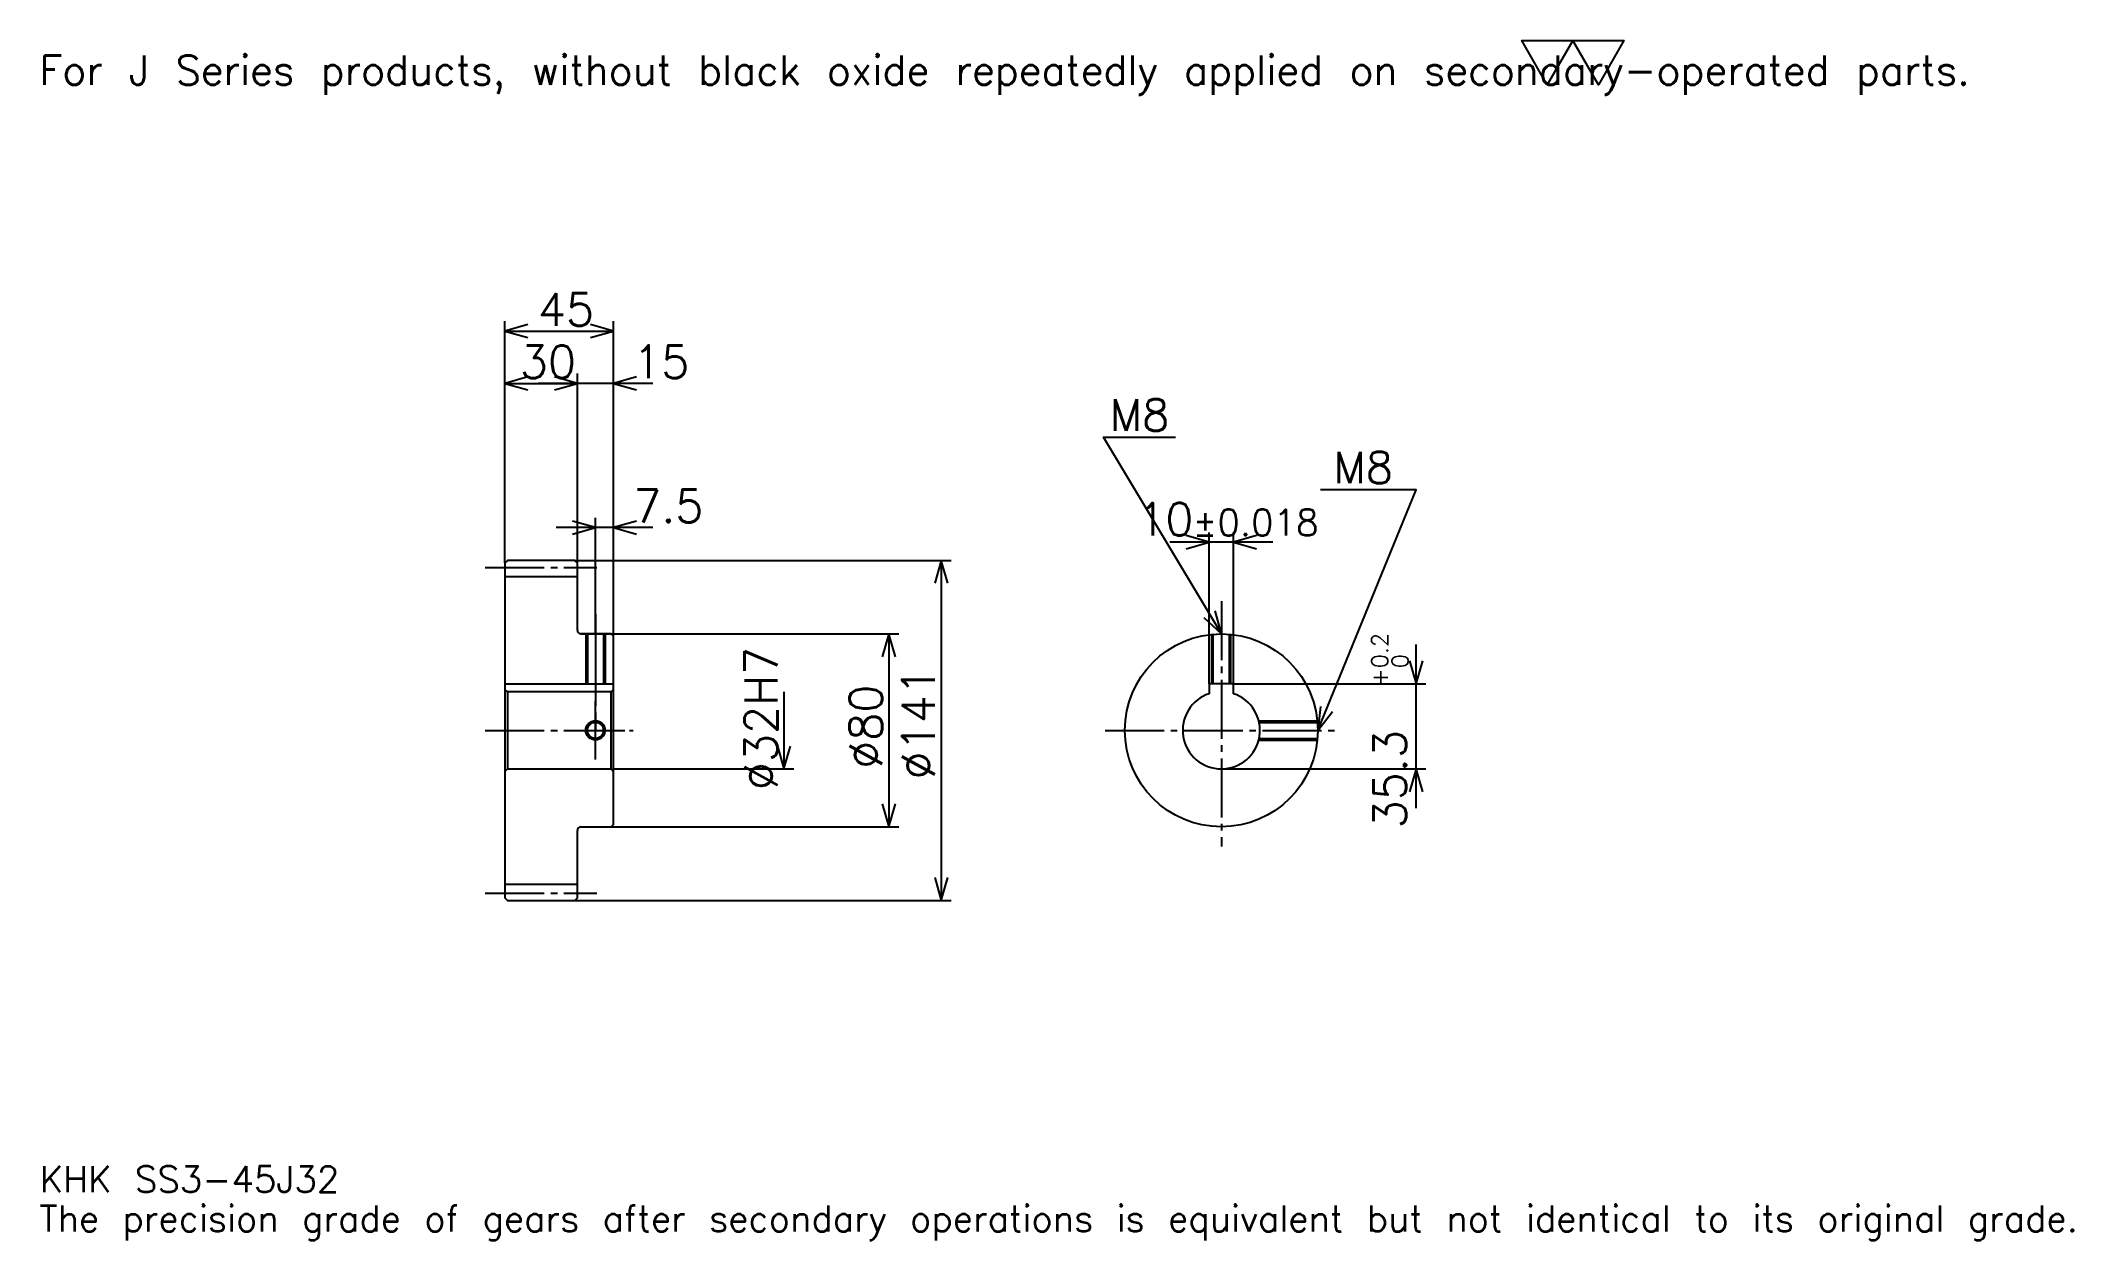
# Model space of a CAD drawing. Extents: x 28 to 870, y 10 to 508.
import ezdxf

# ---------------------------------------------------------------- set-up
doc = ezdxf.new("R2010")
doc.units = 0
doc.linetypes.add('DASHDOT', pattern=[32.608695, 24.456522, -2.717391, 2.717391, -2.717391])
doc.layers.get('0').update_dxf_attribs({"linetype": 'CONTINUOUS'})
doc.layers.add('DASHDOT', color=6, linetype='DASHDOT')
doc.styles.add('KANJI', font='TXT', dxfattribs={"bigfont": 'BIGFONT'})

msp = doc.modelspace()

# ---------------------------------------------------------------- linework, layer by layer
at = {"color": 5}
for p, q in [((220.108688, 291.967407), (220.108688, 391.152161)), ((265.108704, 291.967407), (265.108704, 391.152161)), ((220.108688, 387.076111), (265.108704, 387.076111)), ((220.108688, 365.336975), (250.108688, 365.336975)), ((281.413025, 365.336975), (233.804337, 365.336975)), ((250.108688, 291.967407), (250.108688, 369.413025)), ((281.413025, 305.554352), (241.304337, 305.554352)), ((257.608704, 291.967407), (257.608704, 309.630432)), ((512.065186, 240.767395), (512.065186, 303.586945)), ((522.065186, 240.767395), (522.065186, 303.586945)), ((538.369568, 299.510864), (495.760864, 299.510864)), ((220.108688, 290.967407), (220.108688, 291.967407)), ((249.108688, 291.967407), (265.108704, 291.967407)), ((250.108688, 290.967407), (250.108688, 291.967407)), ((257.608704, 261.467407), (257.608704, 291.967407)), ((257.608704, 261.467407), (257.608704, 291.967407)), ((265.108704, 291.967407), (405.054321, 291.967407)), ((265.108704, 260.467407), (265.108704, 291.967407)), ((400.978271, 291.967407), (400.978271, 150.967392)), ((251.608688, 261.467407), (265.108704, 261.467407)), ((265.108704, 261.467407), (383.315186, 261.467407)), ((379.239136, 261.467407), (379.239136, 181.467392)), ((597.82605, 189.16304), (597.82605, 257.071747)), ((335.760864, 237.467392), (335.760864, 205.467392)), ((522.065186, 240.767395), (601.902161, 240.767395)), ((265.108704, 205.467392), (339.836945, 205.467392)), ((517.065186, 205.467392), (601.902161, 205.467392)), ((251.608688, 181.467392), (265.108704, 181.467392)), ((265.108704, 181.467392), (383.315186, 181.467392)), ((249.108688, 150.967392), (265.108704, 150.967392)), ((265.108704, 150.967392), (405.054321, 150.967392))]:
    msp.add_line(p, q, dxfattribs=at)
at = {"color": 4}
for p, q in [((220.108688, 285.217407), (250.108688, 285.217407)), ((220.108688, 240.767395), (265.108704, 240.767395)), ((221.108688, 237.467392), (221.108688, 205.467392)), ((264.108704, 237.467392), (265.108704, 238.467392)), ((264.108704, 205.467392), (265.108704, 204.467392)), ((220.108688, 157.717392), (250.108688, 157.717392))]:
    msp.add_line(p, q, dxfattribs=at)
at = {"color": 7}
msp.add_lwpolyline([(652.173889, 489.130432), (641.57605, 507.5), (683.967346, 507.5), (673.369568, 489.130432), (662.771729, 507.5), (652.173889, 489.130432)], dxfattribs=at)
at = {"color": 5}
for points in [[(229.619553, 389.793488), (220.108688, 387.076111), (229.619553, 384.358704)], [(255.597809, 384.358704), (265.108704, 387.076111), (255.597809, 389.793488)], [(229.619553, 368.054352), (220.108688, 365.336975), (229.619553, 362.619568)], [(240.597824, 362.619568), (250.108688, 365.336975), (240.597824, 368.054352)], [(240.597824, 362.619568), (250.108688, 365.336975), (240.597824, 368.054352)], [(274.619568, 368.054352), (265.108704, 365.336975), (274.619568, 362.619568)], [(517.065186, 261.467407), (468.152161, 342.989136), (498.043457, 342.989136)], [(557.065186, 221.467392), (597.82605, 321.25), (558.152161, 321.25)], [(248.097824, 302.836975), (257.608704, 305.554352), (248.097824, 308.271729)], [(274.619568, 308.271729), (265.108704, 305.554352), (274.619568, 302.836975)], [(502.554321, 296.793457), (512.065186, 299.510864), (502.554321, 302.228271)], [(531.57605, 302.228271), (522.065186, 299.510864), (531.57605, 296.793457)], [(403.695648, 282.456512), (400.978271, 291.967407), (398.260864, 282.456512)], [(509.841736, 268.224792), (517.065186, 261.467407), (514.502014, 271.020996)], [(381.956512, 251.956528), (379.239136, 261.467407), (376.521729, 251.956528)], [(595.108704, 250.278259), (597.82605, 240.767395), (600.543457, 250.278259)], [(558.14624, 231.299591), (557.065186, 221.467392), (563.177429, 229.24437)], [(333.043457, 214.978256), (335.760864, 205.467392), (338.478271, 214.978256)], [(600.543457, 195.956528), (597.82605, 205.467392), (595.108704, 195.956528)], [(376.521729, 190.978256), (379.239136, 181.467392), (381.956512, 190.978256)], [(398.260864, 160.478271), (400.978271, 150.967392), (403.695648, 160.478271)]]:
    msp.add_lwpolyline(points, dxfattribs=at)
at = {"color": 4}
for points in [[(250.108688, 262.967407), (250.108688, 290.967407), (249.108688, 291.967407), (221.108688, 291.967407), (220.108688, 290.967407), (220.108688, 204.467392)], [(251.608688, 181.467392), (264.108704, 181.467392), (265.108704, 182.467392), (265.108704, 260.467407), (264.108704, 261.467407), (251.608688, 261.467407)], [(253.608688, 261.467407), (253.608688, 240.767395)], [(254.283691, 261.467407), (254.283691, 240.767395)], [(260.933685, 261.467407), (260.933685, 240.767395)], [(261.608704, 261.467407), (261.608704, 240.767395)], [(513.065186, 240.767395), (513.065186, 261.266876)], [(513.740173, 240.767395), (513.740173, 261.328949)], [(520.390198, 240.767395), (520.390198, 261.328949)], [(521.065186, 240.767395), (521.065186, 261.266876)], [(220.108688, 204.467392), (221.108688, 205.467392), (264.108704, 205.467392), (264.108704, 237.467392), (221.108688, 237.467392), (220.108688, 238.467392)], [(522.065186, 236.666077), (522.065186, 240.767395), (512.065186, 240.767395), (512.065186, 236.666077)], [(532.557129, 225.467392), (556.864685, 225.467392)], [(532.715881, 224.792389), (556.926758, 224.792389)], [(532.557129, 217.467392), (556.864685, 217.467392)], [(532.715881, 218.142395), (556.926758, 218.142395)], [(220.108688, 204.467392), (220.108688, 151.967392), (221.108688, 150.967392), (249.108688, 150.967392), (250.108688, 151.967392), (250.108688, 179.967392)]]:
    msp.add_lwpolyline(points, dxfattribs=at)
for centre, radius in [((517.065186, 221.467392), 40), ((257.608704, 221.467392), 3.325)]:
    msp.add_circle(centre, radius, dxfattribs=at)
at = {"color": 7}
msp.add_circle((257.608704, 221.467392), 4, dxfattribs=at)
at = {"color": 4}
for centre, radius, start, end in [((251.608688, 262.967407), 1.5, 180, 270), ((517.065186, 221.467392), 16, 108.209957329, 71.790042671), ((251.608688, 179.967392), 1.5, 90, 180)]:
    msp.add_arc(centre, radius, start, end, dxfattribs=at)
at = {"layer": 'DASHDOT', "color": 7}
for p, q in [((211.956512, 288.967407), (258.260864, 288.967407)), ((517.065186, 275.054352), (517.065186, 173.315216)), ((257.608704, 261.467407), (257.608704, 221.467392)), ((211.956512, 221.467392), (273.260864, 221.467392)), ((468.913025, 221.467392), (565.217407, 221.467392)), ((211.956512, 153.967392), (258.260864, 153.967392))]:
    msp.add_line(p, q, dxfattribs=at)
for points in [[(257.608704, 269.619568), (257.608704, 232.615219)], [(257.608704, 209.315216), (257.608704, 233.619568)], [(245.456512, 221.467392), (269.760864, 221.467392)]]:
    msp.add_lwpolyline(points, dxfattribs=at)

# ---------------------------------------------------------------- texts
at = {"color": 7, "style": 'KANJI'}
for s, height, p in [('For J Series products, without black oxide repeatedly applied on secondary-operated parts.', 12.228261, (27.173914, 489.130432)), ('45', 13.586957, (233.777161, 389.25)), ('30', 13.586957, (226.277161, 367.510864)), ('15', 13.586957, (273.260864, 367.510864)), ('M8', 13.043479, (470.869568, 345.706512)), ('M8', 13.043479, (563.586975, 323.967407)), ('7.5', 13.586957, (273.260864, 307.728271)), ('10', 13.586957, (482.225586, 302.228271)), ('%%p0.018', 10.869565, (505.185852, 302.228271)), ('KHK SS3-45J32', 10.869565, (27.173914, 29.891304)), ('The precision grade of gears after secondary operations is equivalent but not identical to its original grade.', 10.869565, (27.173914, 13.586957))]:
    msp.add_text(s, height=height, dxfattribs=at).set_placement(p)
for s, height, p in [('%%c32H7', 13.586957, (333.043457, 196.671204)), ('0.2', 6.793478, (586.141296, 247.264526)), ('+', 6.793478, (586.141296, 239.655838)), ('0', 6.793478, (594.565186, 247.264526)), ('%%c80', 13.586957, (376.521729, 205.502716)), ('%%c141', 13.586957, (398.260864, 201.08696)), ('35.3', 13.586957, (593.75, 180.846115))]:
    msp.add_text(s, height=height, rotation=90, dxfattribs=at).set_placement(p)

doc.saveas('drawing.dxf')
